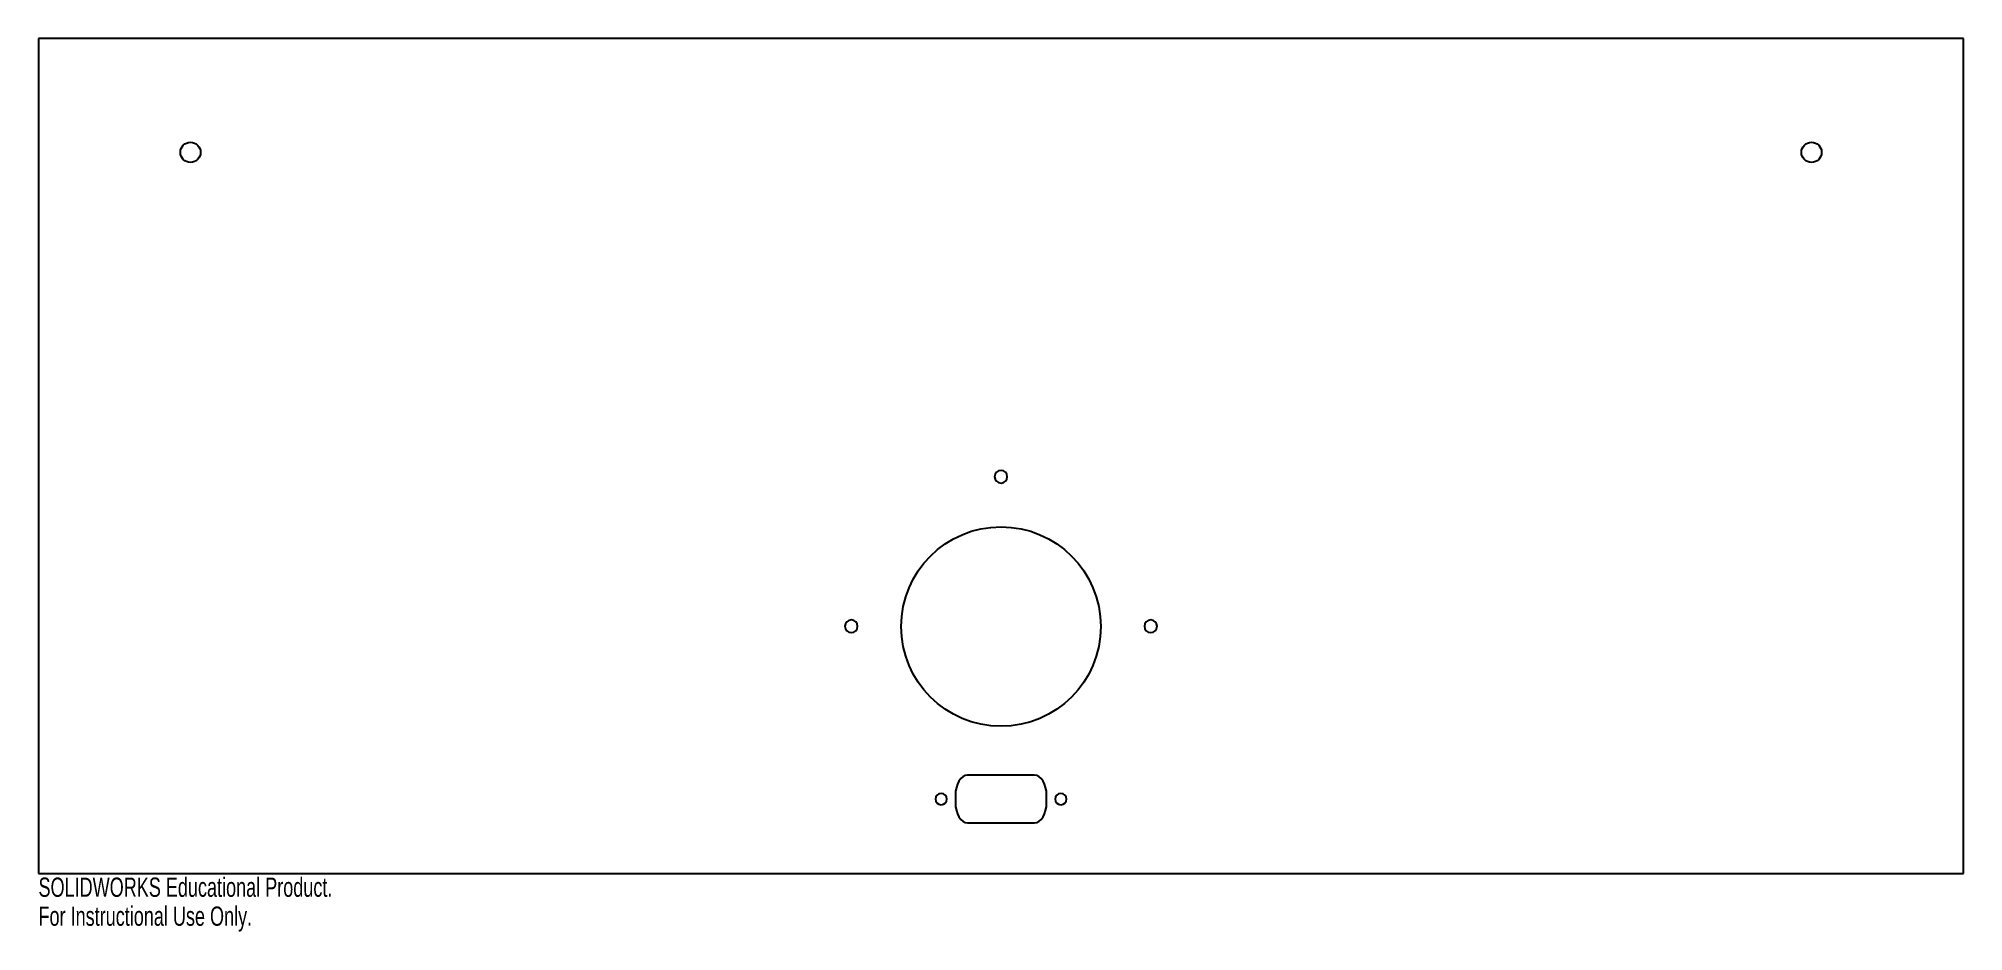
# Model space of a CAD drawing. Header units: inches. Extents: x -9.5 to 9.5, y -4.8 to 4.
import ezdxf

# ---------------------------------------------------------------- set-up
doc = ezdxf.new("R2010")
doc.units = ezdxf.units.IN
doc.header["$MEASUREMENT"] = 0
doc.styles.add('SLDTEXTSTYLE0', font='TXT', dxfattribs={"width": 0.7})

msp = doc.modelspace()

# ---------------------------------------------------------------- linework, layer by layer
at = {"color": 7, "linetype": 'Continuous', "lineweight": 25}
for p, q in [((-9.5, 4), (-9.5, -4.25)), ((9.5, 4), (-9.5, 4)), ((9.5, -4.25), (9.5, 4)), ((0.33, -3.278), (-0.33, -3.278)), ((-0.45, -3.478), (-0.45, -3.55)), ((0.45, -3.55), (0.45, -3.478)), ((-0.33, -3.75), (0.33, -3.75)), ((-9.5, -4.25), (9.5, -4.25))]:
    msp.add_line(p, q, dxfattribs=at)
for centre, radius in [((-8, 2.875), 0.1), ((8, 2.875), 0.1), ((0, -1.81), 0.985)]:
    msp.add_circle(centre, radius, dxfattribs=at)
for points, knots in [([(0, -0.267), (-0.035, -0.267), (-0.063, -0.295), (-0.063, -0.33), (-0.063, -0.365), (-0.035, -0.392), (0, -0.392)], [2, 2, 2, 2, 3, 3, 3, 4, 4, 4, 4]), ([(0, -0.392), (0.035, -0.392), (0.062, -0.365), (0.062, -0.33), (0.062, -0.295), (0.035, -0.267), (0, -0.267)], [0, 0, 0, 0, 1, 1, 1, 2, 2, 2, 2]), ([(-1.477, -1.745), (-1.512, -1.745), (-1.54, -1.773), (-1.54, -1.807), (-1.54, -1.842), (-1.512, -1.87), (-1.477, -1.87)], [2, 2, 2, 2, 3, 3, 3, 4, 4, 4, 4]), ([(-1.477, -1.87), (-1.443, -1.87), (-1.415, -1.842), (-1.415, -1.807), (-1.415, -1.773), (-1.443, -1.745), (-1.477, -1.745)], [0, 0, 0, 0, 1, 1, 1, 2, 2, 2, 2]), ([(1.478, -1.745), (1.443, -1.745), (1.415, -1.773), (1.415, -1.807), (1.415, -1.842), (1.443, -1.87), (1.478, -1.87)], [2, 2, 2, 2, 3, 3, 3, 4, 4, 4, 4]), ([(1.478, -1.87), (1.512, -1.87), (1.54, -1.842), (1.54, -1.807), (1.54, -1.773), (1.512, -1.745), (1.478, -1.745)], [0, 0, 0, 0, 1, 1, 1, 2, 2, 2, 2]), ([(-0.591, -3.458), (-0.621, -3.458), (-0.647, -3.483), (-0.647, -3.514), (-0.647, -3.545), (-0.621, -3.57), (-0.591, -3.57)], [2, 2, 2, 2, 3, 3, 3, 4, 4, 4, 4]), ([(-0.591, -3.57), (-0.56, -3.57), (-0.535, -3.545), (-0.535, -3.514), (-0.535, -3.483), (-0.56, -3.458), (-0.591, -3.458)], [0, 0, 0, 0, 1, 1, 1, 2, 2, 2, 2]), ([(0.591, -3.458), (0.56, -3.458), (0.535, -3.483), (0.535, -3.514), (0.535, -3.545), (0.56, -3.57), (0.591, -3.57)], [2, 2, 2, 2, 3, 3, 3, 4, 4, 4, 4]), ([(0.591, -3.57), (0.621, -3.57), (0.647, -3.545), (0.647, -3.514), (0.647, -3.483), (0.621, -3.458), (0.591, -3.458)], [0, 0, 0, 0, 1, 1, 1, 2, 2, 2, 2])]:
    msp.add_open_spline(points, degree=3, knots=knots, dxfattribs=at)
for points in [[(-0.33, -3.278), (-0.396, -3.278), (-0.45, -3.367), (-0.45, -3.478)], [(0.45, -3.478), (0.45, -3.367), (0.396, -3.278), (0.33, -3.278)], [(-0.45, -3.55), (-0.45, -3.66), (-0.396, -3.75), (-0.33, -3.75)], [(0.33, -3.75), (0.396, -3.75), (0.45, -3.66), (0.45, -3.55)]]:
    msp.add_open_spline(points, degree=3, dxfattribs=at)

# ---------------------------------------------------------------- texts
at = {"color": 7, "linetype": 'Continuous', "char_height": 0.1903, "attachment_point": 1, "style": 'SLDTEXTSTYLE0'}
for s, insert in [('SOLIDWORKS Educational Product.', (-9.5, -4.29)), ('For Instructional Use Only.', (-9.5, -4.576))]:
    msp.add_mtext(s, dxfattribs=dict(at, insert=insert))

doc.saveas('drawing.dxf')
